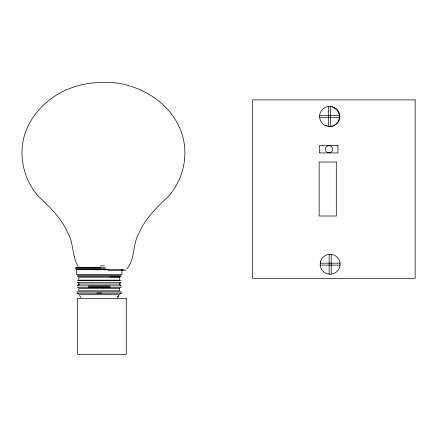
<?xml version="1.0" encoding="UTF-8"?>
<svg xmlns="http://www.w3.org/2000/svg" width="437" height="437" viewBox="0 0 437 437"><rect width="100%" height="100%" fill="white"/><g stroke="black" fill="none" stroke-linecap="round" stroke-linejoin="round"><path stroke-width="0.66" d="M118.973 295.368L117.455 297.646M118.378 295.8L117.635 296.914M126.741 269.126C135.492 258.895 132.329 243.961 139.217 232.653C145.428 218.2 156.965 207.247 168.169 196.639C185.206 177.821 190.068 149.012 178.815 126.042C166.923 101.308 140.872 85.734 114.09 82.697C92.83 80.916 71.652 84.816 53.773 96.801C42.919 104.219 33.846 114.199 28.061 126.042C16.808 149.012 21.675 177.821 38.707 196.639C49.911 207.247 61.448 218.2 67.659 232.653C73.793 243.087 72.056 256.011 77.999 266.341M78.234 285.263L79.403 284.023M119.47 284.028L121.065 282.335L77.42 282.335L79.015 284.028L119.47 284.028L121.251 285.858L77.24 285.858L79.015 284.028M119.7 294.265L120.284 293.855M329.564 126.408L332.142 126.064A9.975 9.975 0 0 0 339.194 119.011C341.319 111.948 334.043 104.678 326.98 106.797A9.975 9.975 0 0 0 319.928 113.849L319.589 116.433L319.928 119.011A9.975 9.975 0 0 0 326.98 126.064L330.121 126.446A9.723 9.723 0 0 0 336.998 109.851L334.982 108.305M76.333 269.181L100.565 269.17M319.731 115.357L339.396 115.357M319.704 117.291L339.423 117.291M320.294 263.172L339.953 263.172M320.261 265.106L339.986 265.106M100.204 265.876L104.377 265.876M76.207 267.302L100.57 267.302M75.164 267.75L105.475 267.75M75.164 268.771L105.475 268.771M108.769 269.618L76.541 269.618L76.541 274.458L121.945 274.458L121.945 269.618M94.441 269.76L124.288 269.76M108.043 270.224L125.638 270.224M77.338 275.31L121.147 275.31M77.338 276.293L120.404 276.293M110.048 276.878L121.12 276.878M77.42 280.532L121.065 280.532M88.35 286.093L110.14 286.093M88.35 287.158L110.14 287.158M77.24 287.36L121.251 287.36M76.89 291.905L121.595 291.905M77.223 293.03L77.977 293.03M96.714 293.03L101.777 293.03M120.508 293.03L121.262 293.03M76.89 293.222L121.595 293.222M79.326 294.724L119.164 294.724M78.201 293.855L78.6 294.123M81.031 297.646L79.512 295.368M119.082 284.023L121.033 286.093M331.197 254.416L331.197 274.081M330.634 106.601L330.634 126.266M329.154 254.4L329.154 274.092M328.597 106.584L328.597 126.277M332.142 106.797A9.975 9.975 0 0 1 339.194 113.849M327.002 125.932A9.723 9.723 0 0 1 325.265 125.146M333.245 107.518A9.723 9.723 0 0 1 334.425 108.01M320.49 261.665L320.152 264.248L320.49 266.827A9.975 9.975 0 0 0 327.542 273.879L330.121 274.218L332.704 273.879A9.975 9.975 0 0 0 339.757 266.827L340.095 264.248L339.757 261.665A9.975 9.975 0 0 0 332.704 254.613L330.121 254.274L327.542 254.613A9.975 9.975 0 0 0 320.49 261.665M328.777 145.597L327.859 145.789A3.6 3.6 0 0 0 326.231 151.453A3.6 3.6 0 0 0 332.115 151.044A3.6 3.6 0 0 0 329.716 145.658L328.777 145.597M415.15 99.876L252.641 99.876L252.641 278.478L415.15 278.478L415.15 99.876M337.905 145.608L319.36 145.608L319.36 152.928L337.905 152.928L337.905 145.608M336.299 161.99L319.163 161.99L319.163 215.993L336.299 215.993L336.299 161.99M119.716 277.238L78.775 277.238L78.775 280.166L119.716 280.166L119.716 277.238M119.667 288.513L78.818 288.513L78.818 290.818L119.667 290.818L119.667 288.513M126.271 298.46L77.573 298.46L77.573 354.303L126.271 354.303L126.271 298.46"/></g></svg>
